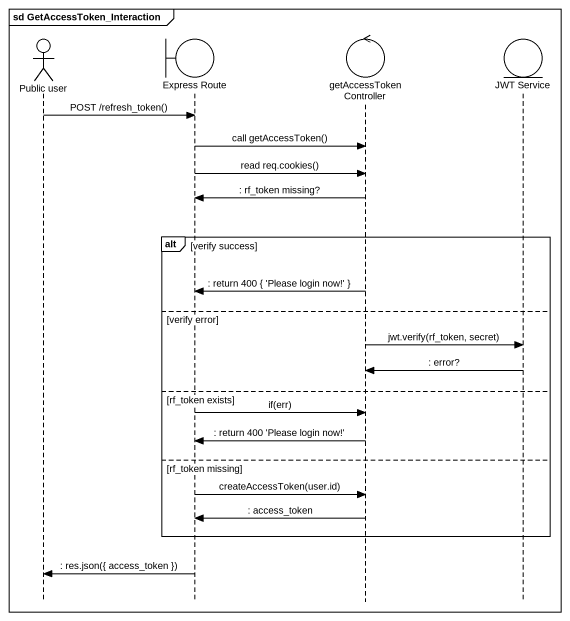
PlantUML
@startuml
mainframe sd GetAccessToken_Interaction
hide footbox
actor "Public user" as Public_user
boundary "Express Route" as Express_Route
control "getAccessToken Controller" as getAccessToken_Controller
entity "JWT Service" as JWT_Service

Public_user -> Express_Route : POST /refresh_token()
Express_Route -> getAccessToken_Controller : call getAccessToken()
Express_Route -> getAccessToken_Controller : read req.cookies()
getAccessToken_Controller -> Express_Route : : rf_token missing?
alt verify success
  getAccessToken_Controller -> Express_Route : : return 400 { 'Please login now!' }
else verify error
  getAccessToken_Controller -> JWT_Service : jwt.verify(rf_token, secret)
  JWT_Service -> getAccessToken_Controller : : error?
else rf_token exists
  Express_Route -> getAccessToken_Controller : if(err)
  getAccessToken_Controller -> Express_Route : : return 400 'Please login now!'
else rf_token missing
  Express_Route -> getAccessToken_Controller : createAccessToken(user.id)
  getAccessToken_Controller -> Express_Route : : access_token
end
Express_Route -> Public_user : : res.json({ access_token })
@enduml
